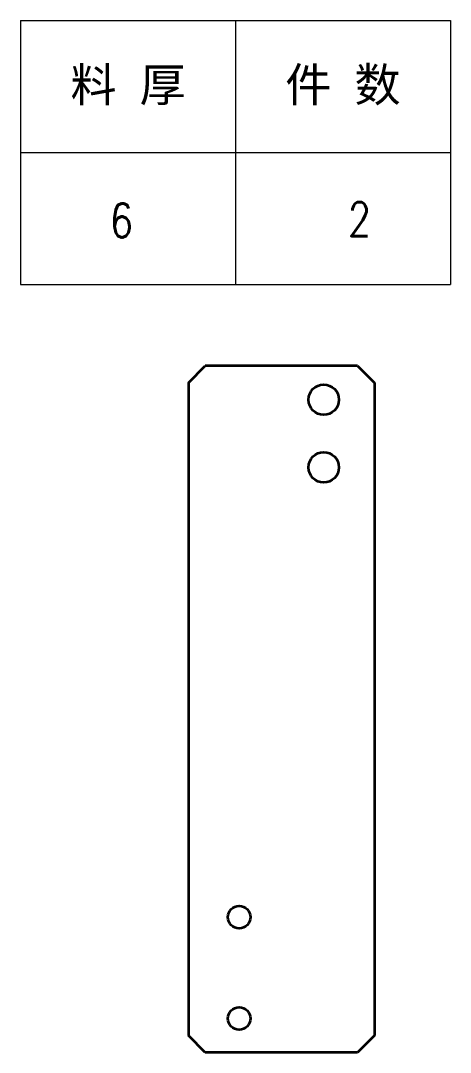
# Model space of a CAD drawing. Header units: millimetres. Extents: x -50043 to 104182, y -50696 to 36662.
# Drawn here: x -49858.4 to -49731.4, y 36189.9 to 36495 of the extents above; entities that cross this region are included whole.
import ezdxf
from ezdxf.enums import TextEntityAlignment as Align

# ---------------------------------------------------------------- set-up
doc = ezdxf.new("R2010")
doc.units = ezdxf.units.MM
doc.header["$LTSCALE"] = 0.5
doc.layers.add('标注线', color=3, linetype='Continuous', lineweight=18)
doc.styles.add('DIM', font='romans.shx', dxfattribs={"width": 0.8, "bigfont": 'bigfont.shx'})
doc.styles.get("Standard").update_dxf_attribs({"font": 'simplex.shx'})

# ---------------------------------------------------------------- blocks, each defined once
blk = doc.blocks.new('*T302')
at = {"color": 0, "linetype": 'ByBlock', "lineweight": -2, "transparency": 16777216}
for p, q in [((0, 0), (127, 0)), ((0, 0), (0, -78)), ((63.5, 0), (63.5, -78)), ((127, 0), (127, -78)), ((0, -39), (127, -39)), ((0, -78), (127, -78))]:
    blk.add_line(p, q, dxfattribs=at)
at = {"color": 0, "transparency": 16777216, "char_height": 10, "width": 60.5, "attachment_point": 5}
for s, insert in [('{\\fSimSun|b0|i0|c134|p2;料 厚}', (31.75, -19.5)), ('{\\fSimSun|b0|i0|c134|p2;件 数}', (95.25, -19.5))]:
    blk.add_mtext(s, dxfattribs=dict(at, insert=insert))
blk = doc.blocks.new('拆图参数')
blk.add_blockref('*T302', (-63.5, 78))
at = {"style": 'DIM', "width": 0.8}
blk.add_attdef('6', text='', height=10, dxfattribs=at).set_placement((-37.13, 18.91), align=Align.MIDDLE_LEFT)
blk.add_attdef('1', text='', height=10, dxfattribs=at).set_placement((36.65, 19.27), align=Align.MIDDLE_CENTER)

msp = doc.modelspace()

# ---------------------------------------------------------------- linework, layer by layer
at = {"color": 7, "lineweight": 35, "ltscale": 0.176777}
for p, q in [((-49808.783, 36387.916), (-49803.783, 36392.916)), ((-49758.783, 36392.916), (-49753.783, 36387.916)), ((-49803.783, 36189.916), (-49808.783, 36194.916)), ((-49753.783, 36194.916), (-49758.783, 36189.916))]:
    msp.add_line(p, q, dxfattribs=at)
at = {"color": 7, "lineweight": 35}
for p, q in [((-49758.783, 36392.916), (-49803.783, 36392.916)), ((-49758.783, 36392.916), (-49803.783, 36392.916)), ((-49808.783, 36387.916), (-49808.783, 36194.916)), ((-49753.783, 36387.916), (-49753.783, 36194.916)), ((-49758.783, 36189.916), (-49803.783, 36189.916))]:
    msp.add_line(p, q, dxfattribs=at)
for centre, radius in [((-49768.783, 36382.916), 4.5), ((-49768.783, 36362.916), 4.5), ((-49793.783, 36229.916), 3.323), ((-49793.783, 36199.916), 3.324)]:
    msp.add_circle(centre, radius, dxfattribs=at)

# ---------------------------------------------------------------- block references
at = {"layer": '标注线'}
msp.add_blockref('拆图参数', (-49794.859, 36417.01), dxfattribs=at).add_auto_attribs({'1': '2', '6': '6'})

doc.saveas('drawing.dxf')
